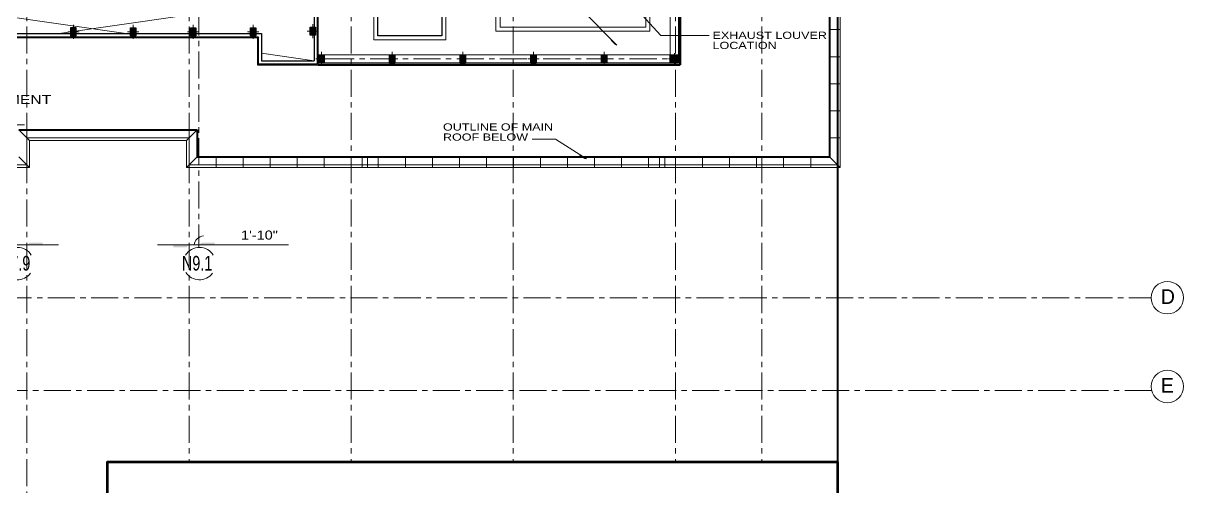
# Model space of a CAD drawing. Header units: inches. Extents: x -35176 to 0, y -3216 to 2257.
# Drawn here: x -15660 to -13045, y -732 to 296 of the extents above; entities that cross this region are included whole.
import ezdxf
from ezdxf import colors
from ezdxf.entities.mleader import LeaderData, LeaderLine
from ezdxf.enums import TextEntityAlignment as Align
from ezdxf.math import Vec2, Vec3

# ---------------------------------------------------------------- set-up
doc = ezdxf.new("R2010")
doc.units = ezdxf.units.IN
doc.header["$LTSCALE"] = 48
doc.header["$MEASUREMENT"] = 0
doc.linetypes.add('A114$0$CENTER', pattern=[2, 1.25, -0.25, 0.25, -0.25])
for name, color, linetype in [('A114$0$A-ANNO-DIMP0-14', 8, 'Continuous'), ('A114$0$A-ANNO-PATT-13-14', 8, 'Continuous'), ('A114$0$A-ANNO-TEXT', 8, 'Continuous'), ('A114$0$A-ANNO-WEST', 8, 'Continuous'), ('A114$0$A-AREA-IDEN', 8, 'Continuous'), ('A114$0$A-COLS-COLS13-14', 8, 'Continuous'), ('A114$0$A-FLOR-OPN-TO-BELOW', 8, 'Continuous'), ('A114$0$A-GRID-1DP0-15', 8, 'Continuous'), ('A114$0$A-GRID-GRD13-14', 8, 'Continuous'), ('A114$0$A-GRID-GRDP0-14', 8, 'Continuous'), ('A114$0$A-GRID-GRDP0-15', 8, 'Continuous'), ('A114$0$A-GRID-IDP0-14', 8, 'Continuous'), ('A114$0$A-roof cope', 8, 'Continuous'), ('A114$0$A-WALL-FULL-EXTR', 8, 'Continuous'), ('A114$0$A-WALL-FULL-INTR', 8, 'Continuous'), ('A114$0$C-PROP', 8, 'Continuous'), ('A114$0$E-POWER-GEN', 8, 'Continuous'), ('A114$0$Items below', 8, 'Continuous'), ('A114$0$Level 1', 8, 'Continuous'), ('A114$0$Level 21', 8, 'Continuous'), ('A114$0$Level 46', 8, 'Continuous'), ('A114$0$M-CONC-PAD', 8, 'Continuous'), ('A114$0$M-HVAC-13TH', 8, 'Continuous'), ('E-Anno-Keyn', 72, 'Continuous'), ('M-HVAC-text', 6, 'Continuous'), ('XREF', 7, 'Continuous')]:
    doc.layers.add(name, color=color, linetype=linetype)
doc.styles.add('A114$0$style-Arial', font='arial.ttf')
doc.styles.add('A114$0$style-WORKING', font='WORKING.shx')
doc.styles.add('M08', font='arial.ttf', dxfattribs={"height": 7.68})
doc.styles.add('MAMEP ANNO', font='arial.ttf', dxfattribs={"height": 0.101562})
doc.styles.get("Standard").update_dxf_attribs({"font": 'simplex.shx'})
doc.dimstyles.new('A114$0$Standard', dxfattribs={"dimtxt": 8.888894, "dimasz": 15.555564, "dimexe": 8.888894, "dimexo": 4.444447, "dimgap": 4.444447, "dimtad": 1, "dimjust": 2, "dimdec": 3, "dimzin": 11, "dimdsep": 46, "dimlunit": 4, "dimtxsty": 'A114$0$style-WORKING', "dimblk": 'A114$0$RDA_0.1', "dimcen": 2.222223, "dimse1": 1, "dimse2": 1, "dimclrd": 3, "dimclrt": 3, "dimadec": 0, "dimazin": 0, "dimtfac": 1, "dimtdec": 3, "dimtmove": 0, "dimatfit": 3, "dimldrblk": 'A114$0$TerminatorOpen_0.1', "dimfxl": 1, "dimtolj": 1, "dimtzin": 11, "dimlwd": 0, "dimarcsym": 0})

# ---------------------------------------------------------------- blocks, each defined once
blk = doc.blocks.new('A114$0$RDA_0.1')
at = {"linetype": 'Continuous', "lineweight": 13}
blk.add_line((0, 0), (-1, 0), dxfattribs=at)
at = {"layer": 'A114$0$Level 46', "linetype": 'Continuous', "lineweight": 13, "extrusion": (0, 0, -1)}
blk.add_solid([(0, 0), (1, 0), (0.172, -0.143), (1, -0.143)], dxfattribs=at)
blk.add_solid([(0, 0), (1, 0), (0.172, -0.143), (1, -0.143)], dxfattribs=at)
blk = doc.blocks.new('*D486')
at = {"layer": 'A114$0$A-ANNO-DIMP0-14', "lineweight": 0, "transparency": 16777216}
for p, q in [((-22918, -195.8), (-23081.6, -195.8)), ((-22861, -195.8), (-22883, -195.8)), ((-22826, -195.8), (-22791, -195.8))]:
    blk.add_line(p, q, dxfattribs=at)
at = {"layer": 'A114$0$A-ANNO-DIMP0-14', "lineweight": 0, "transparency": 16777216, "xscale": 35, "yscale": 35, "zscale": 35}
blk.add_blockref('A114$0$RDA_0.1', (-22883, -195.8), dxfattribs=at)
at = {"layer": 'A114$0$A-ANNO-DIMP0-14', "lineweight": 0, "transparency": 16777216, "xscale": 35, "yscale": 35, "zscale": 35, "rotation": 180}
blk.add_blockref('A114$0$RDA_0.1', (-22861, -195.8), dxfattribs=at)
at = {"layer": 'A114$0$A-ANNO-DIMP0-14', "lineweight": 0, "transparency": 16777216, "insert": (-23017.3, -173.9), "char_height": 20, "attachment_point": 5, "style": 'A114$0$style-WORKING'}
blk.add_mtext('\\A1;\\H1x;\\W1.2;1\'-10"', dxfattribs=at)
blk = doc.blocks.new('A114$0$TerminatorOpen_0.1')
at = {"linetype": 'ByBlock', "lineweight": -2}
for q in [(-1, 0.071), (-1, 0), (-1, -0.071)]:
    blk.add_line((0, 0), q, dxfattribs=at)
blk = doc.blocks.new('*D487')
at = {"layer": 'A114$0$A-ANNO-DIMP0-14', "lineweight": 0, "transparency": 16777216}
for p, q in [((-22536, -195.8), (-22571, -195.8)), ((-22501, -195.8), (-22479, -195.8)), ((-22444, -195.8), (-22280.5, -195.8))]:
    blk.add_line(p, q, dxfattribs=at)
at = {"layer": 'A114$0$A-ANNO-DIMP0-14', "lineweight": 0, "transparency": 16777216, "xscale": 35, "yscale": 35, "zscale": 35}
blk.add_blockref('A114$0$RDA_0.1', (-22501, -195.8), dxfattribs=at)
at = {"layer": 'A114$0$A-ANNO-DIMP0-14', "lineweight": 0, "transparency": 16777216, "xscale": 35, "yscale": 35, "zscale": 35, "rotation": 180}
blk.add_blockref('A114$0$RDA_0.1', (-22479, -195.8), dxfattribs=at)
at = {"layer": 'A114$0$A-ANNO-DIMP0-14', "lineweight": 0, "transparency": 16777216, "insert": (-22344.7, -173.9), "char_height": 20, "attachment_point": 5, "style": 'A114$0$style-WORKING'}
blk.add_mtext('\\A1;\\H1x;\\W1.2;1\'-10"', dxfattribs=at)
blk = doc.blocks.new('MLD-KeyNote')
at = {"color": 0, "linetype": 'Continuous', "transparency": 16777216}
blk.add_lwpolyline([(-0.09375, -0.09375), (0.09375, -0.09375), (0.09375, 0.09375), (-0.09375, 0.09375)], close=True, dxfattribs=at)
at = {"color": 0, "linetype": 'ByBlock', "transparency": 16777216, "style": 'MAMEP ANNO'}
blk.add_attdef('ID', text='', height=0.10156, dxfattribs=at).set_placement((0, 0), align=Align.MIDDLE_CENTER)
blk = doc.blocks.new('A114')
at = {"layer": 'A114$0$A-ANNO-DIMP0-14', "lineweight": 0}
blk.add_arc((-22467.4078, -198.5275), 22.7799, 93.8076797, 173.1179302, dxfattribs=at)
at = {"layer": 'A114$0$A-ANNO-PATT-13-14', "lineweight": 0, "extrusion": (1.11411e-09, 0, -1)}
for points in [[(22219.9676, 287.6978, 0), (22231.9676, 287.6978, 0), (22219.9676, 269.6978, 0), (22231.9676, 269.6978, 0)], [(22618.9644, 286.0799, 0), (22630.9643, 286.0799, 0), (22618.9644, 268.0799, 0), (22630.9643, 268.0799, 0)], [(22485.9655, 286.0724, 0), (22497.9654, 286.0724, 0), (22485.9655, 268.0724, 0), (22497.9654, 268.0724, 0)], [(22352.9666, 286.065, 0), (22364.9665, 286.065, 0), (22352.9666, 268.065, 0), (22364.9665, 268.065, 0)]]:
    blk.add_solid(points, dxfattribs=at)
at = {"layer": 'A114$0$A-ANNO-PATT-13-14', "lineweight": 0}
for points in [[(-22763.9632, 286.0881, 0), (-22751.9633, 286.0881, 0), (-22763.9632, 268.0881, 0), (-22751.9633, 268.0881, 0)], [(-22213.2977, 208.0949, 0), (-22201.2977, 208.0949, 0), (-22213.2977, 226.0949, 0), (-22201.2977, 226.0949, 0)], [(-21899.3577, 208.0771, 0), (-21887.3575, 208.0771, 0), (-21899.3577, 226.0949, 0), (-21887.3575, 226.0949, 0)], [(-21585.4478, 208.0949, 0), (-21573.4478, 208.0949, 0), (-21585.4478, 226.0949, 0), (-21573.4478, 226.0949, 0)]]:
    blk.add_solid(points, dxfattribs=at)
at = {"layer": 'A114$0$A-ANNO-PATT-13-14', "lineweight": 0, "extrusion": (-1.11411e-09, 4.53437e-22, -1)}
blk.add_solid([(22056.3127, 208.0771, 0), (22044.3125, 208.0771, 0), (22056.3127, 226.0949, 0), (22044.3125, 226.0949, 0)], dxfattribs=at)
at = {"layer": 'A114$0$A-ANNO-PATT-13-14', "lineweight": 0, "extrusion": (-1.11411e-09, 4.5352e-22, -1)}
blk.add_solid([(21742.4027, 208.086, 0), (21730.4025, 208.086, 0), (21742.4027, 226.1038, 0), (21730.4025, 226.1038, 0)], dxfattribs=at)
at = {"layer": 'A114$0$A-ANNO-PATT-13-14', "lineweight": 0, "extrusion": (-1.11411e-09, 2.30517e-22, -1)}
blk.add_solid([(21432.4639, 208.1126, 0), (21414.4639, 208.1126, 0), (21432.4639, 226.1126, 0), (21414.4639, 226.1126, 0)], dxfattribs=at)
at = {"layer": 'A114$0$A-ANNO-TEXT', "lineweight": 0, "flags": 128}
for points in [[(-21346.1118, 269.2266), (-21453.5736, 269.2266), (-21602.8262, 432.3043)], [(-21701.3329, 328.3647), (-21630.8857, 328.3647), (-21550.8863, 247.7219)], [(-21739.4153, 38.6861), (-21687.4243, 38.6861), (-21618.8404, -4.4791)]]:
    blk.add_lwpolyline(points, dxfattribs=at)
at = {"layer": 'A114$0$A-ANNO-TEXT', "lineweight": 0}
for points in [[(-21550.8863, 247.7219), (-21562.9263, 259.8587), (-21554.8297, 247.9514), (-21564.7954, 257.9972)], [(-21550.8863, 247.7219), (-21562.9263, 259.8587), (-21554.8297, 247.9514), (-21564.7954, 257.9972)], [(-21618.8404, -4.4791), (-21633.3091, 4.6272), (-21622.7339, -5.1455), (-21634.7098, 2.3918)], [(-21618.8404, -4.4791), (-21633.3091, 4.6272), (-21622.7339, -5.1455), (-21634.7098, 2.3918)]]:
    blk.add_solid(points, dxfattribs=at)
at = {"layer": 'A114$0$A-ANNO-WEST', "lineweight": 53, "elevation": -0.0001, "flags": 128}
blk.add_lwpolyline([(-23093.0624, -797.9051), (-22682.0257, -797.9051), (-22682.0257, -676.9042), (-21061.0236, -676.9042), (-21061.0236, -2477.9051), (-22682.0257, -2477.9051), (-22682.0257, -2347.1498), (-22682.0257, -2347.1498), (-23779.0217, -2347.1498), (-23779.0217, -2347.1498), (-23837.3562, -2478.8988), (-25502.0254, -2478.9003), (-25502.0236, -2298.3308), (-25518.812, -2282.5399), (-25684.162, -2209.3266), (-25076.0596, -835.9378), (-24911.085, -908.9844), (-24842.0239, -857.4072), (-24842.0259, -676.9042), (-23039.4874, -676.9057), (-23093.0624, -797.9051)], close=True, dxfattribs=at)
at = {"layer": 'A114$0$A-AREA-IDEN', "lineweight": 13}
blk.add_line((-23126.2902, 70.7926, 0), (-22866.2903, 70.7926, 0), dxfattribs=at)
at = {"layer": 'A114$0$A-COLS-COLS13-14', "lineweight": 13}
for p, q in [((-22757.9633, 261.5128, 0.001), (-22757.9633, 292.6634, 0.001)), ((-22624.9644, 261.5046, 0.001), (-22624.9644, 292.6553, 0.001)), ((-22491.9654, 261.4971, 0.001), (-22491.9654, 292.6478, 0.001)), ((-22358.9665, 261.4896, 0.001), (-22358.9665, 292.6403, 0.001)), ((-22225.9676, 263.1225, 0.001), (-22225.9676, 294.2731, 0.001)), ((-22770.5386, 277.0881, 0.001), (-22745.3879, 277.0881, 0.001)), ((-22612.389, 277.0799, 0.001), (-22637.5397, 277.0799, 0.001)), ((-22479.3901, 277.0724, 0.001), (-22504.5408, 277.0724, 0.001)), ((-22346.3912, 277.065, 0.001), (-22371.5419, 277.065, 0.001)), ((-22213.3923, 278.6978, 0.001), (-22238.5429, 278.6978, 0.001)), ((-22219.873, 217.0949, 0.001), (-22194.7224, 217.0949, 0.001)), ((-22207.2977, 232.6702, 0.001), (-22207.2977, 201.5195, 0.001)), ((-22062.888, 217.086, 0.001), (-22037.7373, 217.086, 0.001)), ((-22050.3126, 232.6524, 0.001), (-22050.3126, 201.5017, 0.001)), ((-21905.933, 217.0771, 0.001), (-21880.7823, 217.0771, 0.001)), ((-21893.3577, 232.6524, 0.001), (-21893.3577, 201.5018, 0.001)), ((-21748.9778, 217.0949, 0.001), (-21723.8271, 217.0949, 0.001)), ((-21736.4026, 232.6614, 0.001), (-21736.4026, 201.5107, 0.001)), ((-21592.0231, 217.0949, 0.001), (-21566.8725, 217.0949, 0.001)), ((-21579.4478, 232.6702, 0.001), (-21579.4478, 201.5195, 0.001)), ((-21436.6382, 217.1126, 0.001), (-21410.7898, 217.1126, 0.001)), ((-21423.4639, 229.9152, 0.001), (-21423.4639, 203.5528, 0.001))]:
    blk.add_line(p, q, dxfattribs=at)
at = {"layer": 'A114$0$A-COLS-COLS13-14', "lineweight": 30}
for points in [[(-22219.9676, 269.6978), (-22231.9676, 269.6978), (-22231.9676, 287.6978), (-22219.9676, 287.6978)], [(-22763.9632, 268.0881), (-22751.9633, 268.0881), (-22751.9633, 286.0881), (-22763.9632, 286.0881)], [(-22618.9644, 268.0799), (-22630.9643, 268.0799), (-22630.9643, 286.0799), (-22618.9644, 286.0799)], [(-22485.9655, 268.0724), (-22497.9654, 268.0724), (-22497.9654, 286.0724), (-22485.9655, 286.0724)], [(-22352.9666, 268.065), (-22364.9665, 268.065), (-22364.9665, 286.065), (-22352.9666, 286.065)], [(-22213.2977, 226.0949, 0), (-22201.2977, 226.0949, 0), (-22201.2977, 208.0949, 0), (-22213.2977, 208.0949, 0)], [(-22056.3127, 226.0949), (-22044.3125, 226.0949), (-22044.3125, 208.0771), (-22056.3127, 208.0771)], [(-21899.3577, 226.0949), (-21887.3575, 226.0949), (-21887.3575, 208.0771), (-21899.3577, 208.0771)], [(-21742.4027, 226.1038), (-21730.4025, 226.1038), (-21730.4025, 208.086), (-21742.4027, 208.086)], [(-21585.4478, 226.0949), (-21573.4478, 226.0949), (-21573.4478, 208.0949), (-21585.4478, 208.0949)], [(-21432.4639, 226.1126, 0), (-21414.4639, 226.1126, 0), (-21414.4639, 208.1126, 0), (-21432.4639, 208.1126, 0)]]:
    blk.add_3dface(points, dxfattribs=at)
at = {"layer": 'A114$0$A-FLOR-OPN-TO-BELOW', "lineweight": 0}
for p, q in [((-23207.0236, 355.1574), (-22641.245, 273.4861)), ((-22223.5561, 355.1574), (-22789.7234, 273.506)), ((-22340.0789, 230.0121), (-22223.5561, 213.1918))]:
    blk.add_line(p, q, dxfattribs=at)
at = {"layer": 'A114$0$A-GRID-1DP0-15', "lineweight": 13}
for centre in [(-20328.9322, -312.841), (-20328.9322, -509.9051)]:
    blk.add_circle(centre, 36, dxfattribs=at)
at = {"layer": 'A114$0$A-GRID-GRD13-14', "linetype": 'A114$0$CENTER', "lineweight": 0}
blk.add_line((-22194.7224, 217.0949, 0.001), (-21410.7898, 217.1126, 0.001), dxfattribs=at)
at = {"layer": 'A114$0$A-GRID-GRDP0-14', "linetype": 'A114$0$CENTER', "lineweight": 0}
blk.add_line((-22479.0236, 425.4117), (-22479.0236, -201.1205), dxfattribs=at)
at = {"layer": 'A114$0$A-GRID-GRDP0-15', "linetype": 'A114$0$CENTER', "lineweight": 0}
for p, q in [((-22861.0236, 2113.2362), (-22861.0236, -797.9051)), ((-22501.0236, 2113.2362), (-22501.0236, -676.9042)), ((-22141.0236, 2113.2362), (-22141.0236, -676.9042)), ((-21781.0236, 2113.2362), (-21781.0236, -676.9042)), ((-21421.0236, 2113.2362), (-21421.0236, -676.9042)), ((-21229.0236, 2113.2362), (-21229.0236, -676.9042)), ((-21061.0236, -3071.9017), (-21061.0236, 2112.4438)), ((-24638.5067, -312.8426), (-20364.9322, -312.8426)), ((-24743.6228, -518.9051), (-20364.9322, -518.9051))]:
    blk.add_line(p, q, dxfattribs=at)
at = {"layer": 'A114$0$A-GRID-IDP0-14', "lineweight": 13}
for centre, start, end in [((-22881.9834, -237.1205), 31.6457302, 148.2917647), ((-22477.9834, -237.1205), 31.6457302, 148.2917647), ((-22881.9834, -237.1205), 213.5133166, 323.1751903), ((-22477.9834, -237.1205), 213.5133166, 323.1751903)]:
    blk.add_arc(centre, 36, start, end, dxfattribs=at)
at = {"layer": 'A114$0$A-roof cope', "lineweight": 13}
for p, q in [((-21055.0236, 1548.0949, 0), (-21055.0236, -23.9051, 0)), ((-22855.0236, 36.0949, 0), (-22507.0236, 36.0949, 0)), ((-22855.0236, -23.9051, 0), (-22855.0236, 36.0949, 0)), ((-22507.0236, 36.0949, 0), (-22507.0236, -23.9051, 0)), ((-22116.8194, 0.0949, 0), (-22116.8194, -23.9051, 0)), ((-22104.8194, 0.0949, 0), (-22104.8194, -23.9051, 0)), ((-21456.8109, 0.0949, 0), (-21456.8109, -23.9051, 0)), ((-21444.8109, 0.0949, 0), (-21444.8109, -23.9051, 0)), ((-24427.0236, -23.9051, 0), (-22855.0236, -23.9051, 0)), ((-22507.0236, -23.9051, 0), (-21055.0236, -23.9051, 0))]:
    blk.add_line(p, q, dxfattribs=at)
at = {"layer": 'A114$0$A-roof cope', "lineweight": 40}
for p, q in [((-21079.0236, 1524.0949, 0), (-21079.0236, 0.0949, 0)), ((-22879.0236, 60.0949, 0), (-22483.0236, 60.0949, 0)), ((-22483.0236, 60.0949, 0), (-22483.0236, 0.0949, 0)), ((-22483.0236, 0.0949, 0), (-21079.0236, 0.0949, 0))]:
    blk.add_line(p, q, dxfattribs=at)
at = {"layer": 'A114$0$A-roof cope', "lineweight": 0}
for p, q in [((-21079.0236, 282.0949, 0), (-21055.0236, 282.0949, 0)), ((-21079.0236, 222.0949, 0), (-21055.0236, 222.0949, 0)), ((-21079.0236, 162.0949, 0), (-21055.0236, 162.0949, 0)), ((-21079.0236, 102.0949, 0), (-21055.0236, 102.0949, 0)), ((-22855.0236, 36.0949, 0), (-22879.0236, 60.0949, 0)), ((-22507.0236, 36.0949, 0), (-22483.0236, 60.0949, 0)), ((-21079.0236, 42.0949, 0), (-21055.0236, 42.0949, 0)), ((-22855.0236, -23.9051, 0), (-22879.0236, 0.0949, 0)), ((-22507.0236, -23.9051, 0), (-22483.0236, 0.0949, 0)), ((-22440.8109, -23.9051, 0), (-22440.8109, 0.0949, 0)), ((-22380.8109, -23.9051, 0), (-22380.8109, 0.0949, 0)), ((-22320.8109, -23.9051, 0), (-22320.8109, 0.0949, 0)), ((-22260.8109, -23.9051, 0), (-22260.8109, 0.0949, 0)), ((-22200.8109, -23.9051, 0), (-22200.8109, 0.0949, 0)), ((-22140.8109, -23.9051, 0), (-22140.8109, 0.0949, 0)), ((-22080.8109, -23.9051, 0), (-22080.8109, 0.0949, 0)), ((-22020.8109, -23.9051, 0), (-22020.8109, 0.0949, 0)), ((-21960.8109, -23.9051, 0), (-21960.8109, 0.0949, 0)), ((-21900.8109, -23.9051, 0), (-21900.8109, 0.0949, 0)), ((-21840.8109, -23.9051, 0), (-21840.8109, 0.0949, 0)), ((-21780.8109, -23.9051, 0), (-21780.8109, 0.0949, 0)), ((-21720.8109, -23.9051, 0), (-21720.8109, 0.0949, 0)), ((-21660.8109, -23.9051, 0), (-21660.8109, 0.0949, 0)), ((-21600.8109, -23.9051, 0), (-21600.8109, 0.0949, 0)), ((-21540.8109, -23.9051, 0), (-21540.8109, 0.0949, 0)), ((-21480.8109, -23.9051, 0), (-21480.8109, 0.0949, 0)), ((-21420.8109, -23.9051, 0), (-21420.8109, 0.0949, 0)), ((-21360.8109, -23.9051, 0), (-21360.8109, 0.0949, 0)), ((-21300.8109, -23.9051, 0), (-21300.8109, 0.0949, 0)), ((-21240.8109, -23.9051, 0), (-21240.8109, 0.0949, 0)), ((-21180.8109, -23.9051, 0), (-21180.8109, 0.0949, 0)), ((-21120.8109, -23.9051, 0), (-21120.8109, 0.0949, 0)), ((-21079.0236, 0.0949, 0), (-21055.0236, -23.9051, 0))]:
    blk.add_line(p, q, dxfattribs=at)
at = {"layer": 'A114$0$A-WALL-FULL-EXTR', "lineweight": 30}
for p, q in [((-22216.3061, 437.1304), (-22216.3061, 205.9408)), ((-22223.5561, 366.0391), (-22223.5561, 287.6978)), ((-23014.3134, 266.286), (-22347.3289, 266.1967)), ((-22884.9622, 273.5187), (-22763.9632, 273.5025)), ((-22751.9633, 273.5009), (-22630.9643, 273.4847)), ((-22618.9644, 273.4831), (-22497.9654, 273.4669)), ((-22485.9655, 273.4653), (-22364.9665, 273.449)), ((-22352.9666, 273.4474), (-22340.0789, 273.4457)), ((-22223.5561, 269.6978), (-22223.5561, 213.1918)), ((-22340.0789, 213.2074), (-22223.5561, 213.1918)), ((-22349.3289, 203.9586), (-22214.3061, 203.9405)), ((-22347.3289, 205.9584), (-22216.3061, 205.9408))]:
    blk.add_line(p, q, dxfattribs=at)
at = {"layer": 'A114$0$A-WALL-FULL-EXTR', "lineweight": 13}
for p, q in [((-22214.3061, 319.5355), (-22214.3061, 203.9405)), ((-23012.3134, 264.2858), (-22349.3289, 264.1969))]:
    blk.add_line(p, q, dxfattribs=at)
at = {"layer": 'A114$0$A-WALL-FULL-INTR', "lineweight": 30}
for p, q in [((-22349.3289, 264.0949), (-22349.3289, 203.8566)), ((-22347.3289, 266.1967), (-22347.3289, 205.9584)), ((-22340.0789, 273.4457), (-22340.0789, 213.2074))]:
    blk.add_line(p, q, dxfattribs=at)
at = {"layer": 'A114$0$C-PROP', "lineweight": 40, "flags": 128}
blk.add_lwpolyline([(-25004.5437, -676.9041), (-24022.0239, 1542.095), (-21061.0239, 1542.095), (-21061.0239, -676.9042)], dxfattribs=at)
at = {"layer": 'A114$0$E-POWER-GEN', "lineweight": 0}
blk.add_3dface([(-21810.621, 374.0685), (-21486.621, 374.0685), (-21486.621, 287.5408), (-21810.621, 287.5408)], dxfattribs=at)
at = {"layer": 'A114$0$Items below', "lineweight": 0}
for p, q in [((-21061.0236, 1542.0949, 0), (-21061.0236, -17.9051, 0)), ((-22861.0236, 42.0949, 0), (-22501.0236, 42.0949, 0)), ((-22861.0236, -17.9051, 0), (-22861.0236, 42.0949, 0)), ((-22501.0236, 42.0949, 0), (-22501.0236, -17.9051, 0)), ((-24421.0236, -17.9051, 0), (-22861.0236, -17.9051, 0)), ((-22501.0236, -17.9051, 0), (-21061.0236, -17.9051, 0))]:
    blk.add_line(p, q, dxfattribs=at)
at = {"layer": 'A114$0$Level 21', "lineweight": 0}
for p, q in [((-21432.5236, 439.1309), (-21432.5236, 226.1121)), ((-21414.5236, 439.1309), (-21414.5236, 208.1125)), ((-22213.2977, 226.0945), (-21432.5236, 226.1121)), ((-22213.2977, 208.0945), (-21414.5236, 208.1125))]:
    blk.add_line(p, q, dxfattribs=at)
at = {"layer": 'A114$0$Level 21', "lineweight": 13}
for p in [(-21412.0236, 435.1289), (-22214.3061, 205.5944)]:
    blk.add_line(p, (-21412.0236, 205.6125), dxfattribs=at)
at = {"layer": 'A114$0$Level 21', "lineweight": 40}
for p in [(-21410.5236, 435.1289), (-22214.3061, 204.0944)]:
    blk.add_line(p, (-21410.5236, 204.1126), dxfattribs=at)
at = {"layer": 'A114$0$M-CONC-PAD', "lineweight": 0}
for points in [[(-21477.996, 279.0408, 352.9729), (-21819.996, 279.0408, 352.9729), (-21819.996, 383.0685, 352.9729), (-21477.996, 383.0685, 352.9729)], [(-22091.0212, 345.1533), (-21931.0454, 345.1533), (-21931.0454, 259.1658), (-22091.0212, 259.1658)]]:
    blk.add_3dface(points, dxfattribs=at)
at = {"layer": 'A114$0$M-HVAC-13TH', "lineweight": 30}
blk.add_3dface([(-22082.1462, 335.9658), (-21939.9204, 335.9658), (-21939.9204, 268.1658), (-22082.1462, 268.1658)], dxfattribs=at)
at = {"layer": 'A114$0$A-ANNO-TEXT', "lineweight": 70, "style": 'A114$0$style-Arial', "width": 1.246875}
for s, height, p in [('EXHAUST LOUVER', 15.999998, (-21338.6902, 277.5458)), ('LOCATION', 16, (-21338.6902, 255.1458))]:
    blk.add_text(s, height=height, dxfattribs=at).set_placement(p, align=Align.TOP_LEFT)
at = {"layer": 'A114$0$A-AREA-IDEN', "lineweight": 13, "style": 'A114$0$style-Arial', "width": 1.246875}
blk.add_text('MECH EQUIPMENT', height=19.999996, dxfattribs=at).set_placement((-23126.2912, 116.9383, 0))
at = {"layer": 'A114$0$A-GRID-1DP0-15', "lineweight": 13, "style": 'A114$0$style-Arial', "width": 0.95}
for s, p in [('D', (-20343.2042, -326.6305)), ('E', (-20343.2042, -523.6946))]:
    blk.add_text(s, height=32.5, dxfattribs=at).set_placement(p)
at = {"layer": 'A114$0$A-GRID-IDP0-14', "lineweight": 13, "style": 'A114$0$style-Arial', "width": 0.701538}
for s, p in [('N7.9', (-22920.7546, -252.5165)), ('N9.1', (-22516.7546, -252.5165))]:
    blk.add_text(s, height=32.5, dxfattribs=at).set_placement(p)
at = {"layer": 'A114$0$Level 1', "lineweight": 70, "style": 'A114$0$style-Arial', "width": 1.246875}
for s, height, p in [('OUTLINE OF MAIN', 15.999998, (-21937.2246, 74.1037)), ('ROOF BELOW', 16, (-21937.2246, 51.7037))]:
    blk.add_text(s, height=height, dxfattribs=at).set_placement(p, align=Align.TOP_LEFT)
at = {"layer": 'A114$0$A-ANNO-DIMP0-14', "lineweight": 0}
dim = blk.add_linear_dim(base=(-22883.0236, -195.7979), p1=(-22861.0236, -68.336), p2=(-22883.0236, -68.336), angle=180, text='\\H1x;\\W1.2;<>', dimstyle='A114$0$Standard', override={"dimtxt": 20, "dimasz": 35, "dimexe": 20, "dimexo": 10, "dimgap": 10, "dimclrd": 0, "dimclrt": 1}, dxfattribs=at)
dim.commit()
dim.dimension.update_dxf_attribs({"geometry": '*D486', "text_midpoint": (-23017.3093, -195.7979), "dimtype": 128})
dim = blk.add_linear_dim(base=(-22479.0236, -195.7979), p1=(-22501.0236, -166.392), p2=(-22479.0236, -166.392), text='\\H1x;\\W1.2;<>', dimstyle='A114$0$Standard', override={"dimtxt": 20, "dimasz": 35, "dimexe": 20, "dimexo": 10, "dimgap": 10, "dimclrd": 0, "dimclrt": 1}, dxfattribs=at)
dim.commit()
dim.dimension.update_dxf_attribs({"geometry": '*D487', "text_midpoint": (-22344.7379, -195.7979), "dimtype": 128})

msp = doc.modelspace()

# ---------------------------------------------------------------- block references
at = {"layer": 'XREF'}
msp.add_blockref('A114', (7208.1, 0), dxfattribs=at)

# ---------------------------------------------------------------- leaders
at = {"layer": 'E-Anno-Keyn'}
ml = msp.add_multileader_block('Standard', dxfattribs=at)
ml.set_content('MLD-KeyNote', color=256, scale=96)
ml.set_attribute('ID', '1', width=0)
ml.set_leader_properties(color=256, linetype='Continuous')
ml.build(insert=Vec2(0, 0))
ml.multileader.update_dxf_attribs({"has_dogleg": 0, "text_left_attachment_type": 2, "text_right_attachment_type": 2, "dogleg_length": 3.84, "arrow_head_size": 12, "scale": 96})
ctx = ml.context
ctx.base_point, ctx.scale, ctx.char_height, ctx.arrow_head_size, ctx.landing_gap_size, ctx.plane_origin = Vec3(-22834.2, 1024.1), 96, 737.3, 12, 384, Vec3(-22922.5, 966.9)
ctx.left_attachment, ctx.right_attachment = 2, 2
notes = []
notes.append((ctx, [(0, (0, 0, 0), (0, 0), (1, 0), 1, [])]))
ctx.block.insert = Vec3(-22825.2, 1024.1)
at = {"layer": 'M-HVAC-text'}
ml = msp.add_multileader_mtext('Standard', dxfattribs=at)
ml.set_content('{\\L2-EUH-PH-1}', color=256, style='M08')
ml.set_leader_properties(color=256)
ml.build(insert=Vec2(0, 0))
ml.multileader.update_dxf_attribs({"has_dogleg": 0, "text_left_attachment_type": 2, "text_right_attachment_type": 2, "dogleg_length": 3.84, "arrow_head_size": 7.69})
ctx = ml.context
ctx.base_point, ctx.char_height, ctx.arrow_head_size, ctx.landing_gap_size, ctx.plane_origin = Vec3(-23317.7, 983.8), 7.68, 7.69, 4, Vec3(-23320.4, 949.8)
ctx.left_attachment, ctx.right_attachment, ctx.text_align_type = 2, 2, 2
notes.append((ctx, [(0, (0, 0, 0), (0, 0), (1, 0), 1, [])]))
ctx.mtext.insert, ctx.mtext.alignment, ctx.mtext.flow_direction = Vec3(-23255.8, 988.4), 3, 5
ml = msp.add_multileader_mtext('Standard', dxfattribs=at)
ml.set_content('{\\L2-AHU-PH-1}', color=256, style='M08')
ml.set_leader_properties(color=256)
ml.build(insert=Vec2(0, 0))
ml.multileader.update_dxf_attribs({"has_dogleg": 0, "text_left_attachment_type": 2, "text_right_attachment_type": 2, "dogleg_length": 3.84, "arrow_head_size": 7.69})
ctx = ml.context
ctx.base_point, ctx.char_height, ctx.arrow_head_size, ctx.landing_gap_size, ctx.plane_origin = Vec3(-23298.7, 756), 7.68, 7.69, 4, Vec3(-23313.2, 730.4)
ctx.left_attachment, ctx.right_attachment, ctx.text_align_type = 2, 2, 2
notes.append((ctx, [(0, (0, 0, 0), (0, 0), (1, 0), 1, [])]))
ctx.mtext.insert, ctx.mtext.alignment, ctx.mtext.flow_direction = Vec3(-23236.8, 760.6), 3, 5
ml = msp.add_multileader_mtext('Standard', dxfattribs=at)
ml.set_content('{\\L2-AHU-PH-7}', color=256, style='M08')
ml.set_leader_properties(color=256)
ml.build(insert=Vec2(0, 0))
ml.multileader.update_dxf_attribs({"has_dogleg": 0, "text_left_attachment_type": 2, "text_right_attachment_type": 2, "dogleg_length": 3.84, "arrow_head_size": 7.69})
ctx = ml.context
ctx.base_point, ctx.char_height, ctx.arrow_head_size, ctx.landing_gap_size, ctx.plane_origin = Vec3(-22587.2, 659, 0), 7.68, 7.69, 4, Vec3(-22755.4, 646.1, 0)
ctx.left_attachment, ctx.right_attachment, ctx.text_align_type = 2, 2, 2
notes.append((ctx, [(0, (0, 0, 0), (0, 0), (1, 0), 1, [])]))
ctx.mtext.insert, ctx.mtext.width, ctx.mtext.alignment, ctx.mtext.flow_direction = Vec3(-22523.8, 663.6, 0), 0.725, 3, 5
for ctx, leaders in notes:
    for number, flags, end, landing, length, lines in leaders:
        leader = LeaderData()
        leader.index, (leader.has_last_leader_line, leader.has_dogleg_vector, leader.attachment_direction) = number, flags
        leader.last_leader_point, leader.dogleg_vector, leader.dogleg_length = Vec3(end), Vec3(landing), length
        for number, points, colour, breaks in lines:
            line = LeaderLine()
            line.index, line.vertices, line.color, line.breaks = number, Vec3.list(points), colors.encode_raw_color(colour), breaks
            leader.lines.append(line)
        ctx.leaders.append(leader)

doc.saveas('drawing.dxf')
